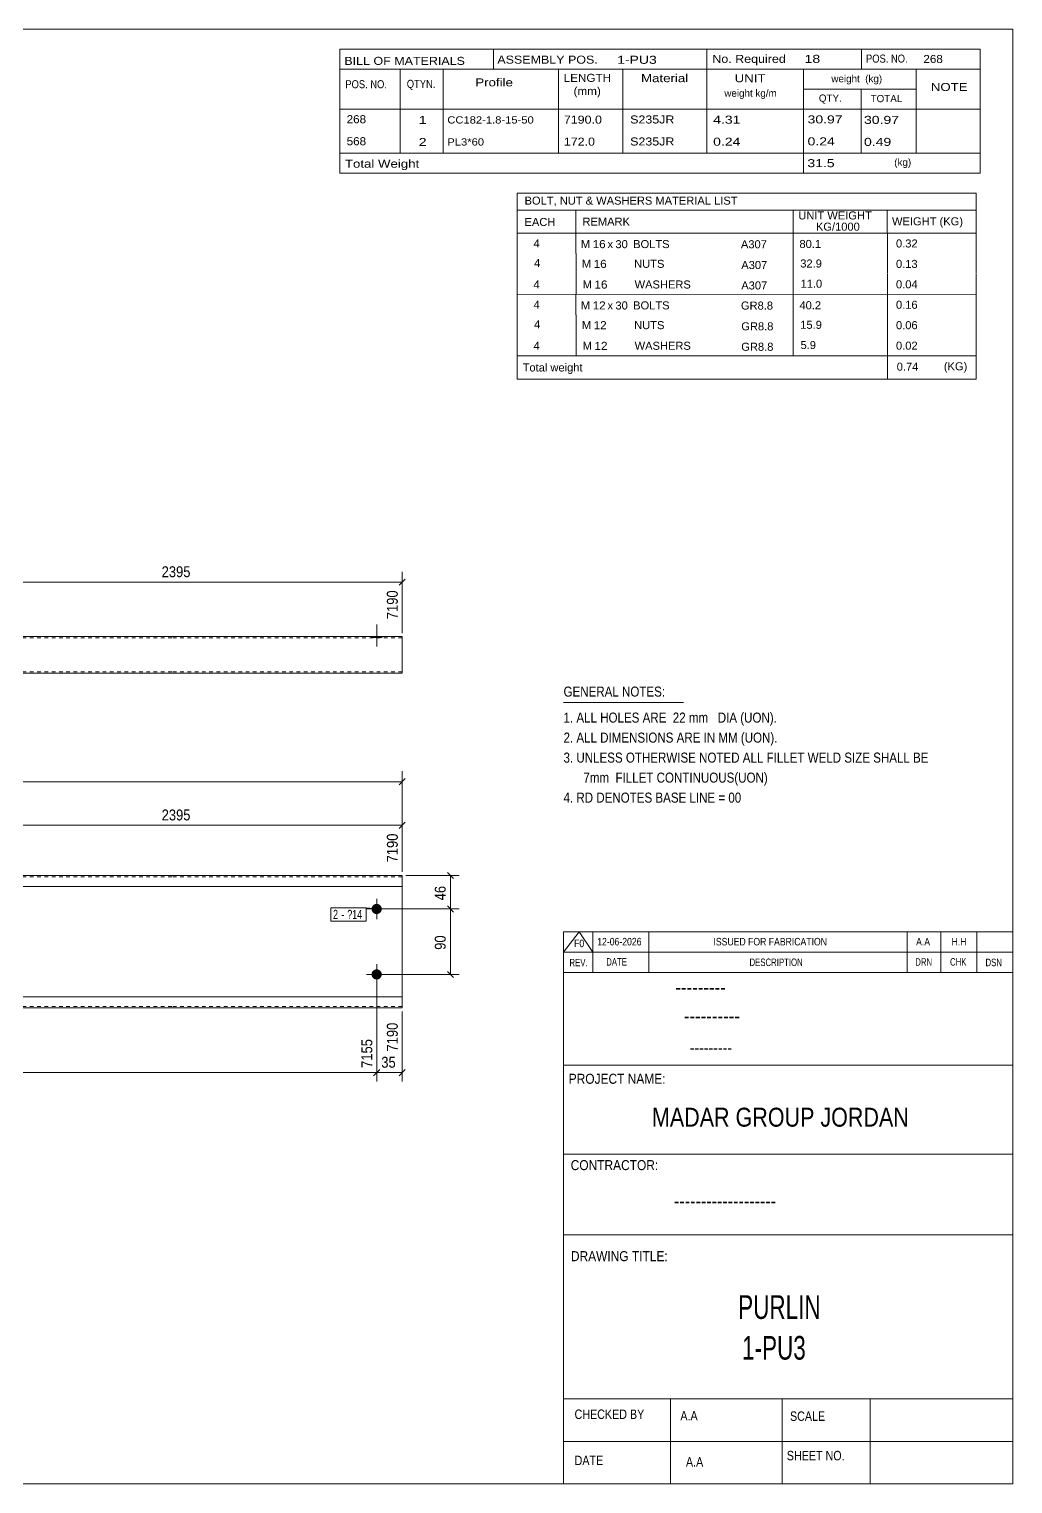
# Model space of a CAD drawing. Header units: millimetres. Extents: x 2 to 579, y 1 to 405.
# Drawn here: x 308.6 to 579, y 5 to 405 of the extents above; entities that cross this region are included whole.
import ezdxf

# ---------------------------------------------------------------- set-up
doc = ezdxf.new("R2010")
doc.units = ezdxf.units.MM
doc.linetypes.add('XKITLINE00', pattern=[0])
doc.linetypes.add('XKITLINE01', pattern=[4, 1, -1, 1, -1])
for name, color, linetype, lineweight in [('Bolt', 3, 'Continuous', 0), ('BoltMark', 7, 'Continuous', 0), ('Dimensions', 7, 'Continuous', 0), ('DrawingSheet', 5, 'Continuous', 0), ('OtherObjectType', 7, 'Continuous', 0), ('Part', 2, 'Continuous', 0)]:
    doc.layers.add(name, color=color, linetype=linetype, lineweight=lineweight)
doc.styles.add('@ARIAL_UNICODE_MS_BOLD', font='ARIAL.TTF')
doc.styles.add('ARIAL', font='ARIAL.TTF')
doc.styles.add('ARIAL_NARROW', font='ARIALN.TTF')
doc.styles.add('COMIC_SANS_MS_BOLD', font='COMICBD.TTF')
doc.styles.add('SWIS721_EX_BT', font='ARIAL.TTF')
doc.styles.add('SWISSE', font='ARIAL.TTF')

# ---------------------------------------------------------------- blocks, each defined once
blk = doc.blocks.new('*A4')
at = {"layer": 'Bolt'}
for points in [[(404.17, 164.48), (404.21, 164.48), (404.24, 164.47), (404.28, 164.47), (404.31, 164.47), (404.34, 164.46), (404.38, 164.46), (404.41, 164.45), (404.44, 164.44), (404.48, 164.44), (404.51, 164.43), (404.54, 164.42), (404.58, 164.41), (404.61, 164.4), (404.64, 164.38), (404.67, 164.37), (404.71, 164.36), (404.74, 164.34), (404.77, 164.33), (404.8, 164.31), (404.83, 164.3), (404.86, 164.28), (404.89, 164.26), (404.92, 164.24), (404.94, 164.22), (404.97, 164.2), (405, 164.18), (405.03, 164.16), (405.05, 164.14), (405.08, 164.12), (405.1, 164.09), (405.13, 164.07), (405.15, 164.04), (405.18, 164.02), (405.2, 163.99), (405.22, 163.97), (405.24, 163.94), (405.26, 163.91), (405.28, 163.88), (405.3, 163.86), (405.32, 163.83), (405.34, 163.8), (405.36, 163.77), (405.37, 163.74), (405.39, 163.71), (405.4, 163.68), (405.42, 163.65), (405.43, 163.61), (405.44, 163.58), (405.46, 163.55), (405.47, 163.52), (405.48, 163.48), (405.49, 163.45), (405.5, 163.42), (405.5, 163.39), (405.51, 163.35), (405.52, 163.32), (405.52, 163.28), (405.53, 163.25), (405.53, 163.22), (405.53, 163.18), (405.54, 163.15), (405.54, 163.11), (405.54, 163.08), (405.54, 163.04), (405.54, 163.01), (405.53, 162.98), (405.53, 162.94), (405.53, 162.91), (405.52, 162.87), (405.52, 162.84), (405.51, 162.81), (405.5, 162.77), (405.5, 162.74), (405.49, 162.71), (405.48, 162.67), (405.47, 162.64), (405.46, 162.61), (405.44, 162.57), (405.43, 162.54), (405.42, 162.51), (405.4, 162.48), (405.39, 162.45), (405.37, 162.42), (405.36, 162.39), (405.34, 162.36), (405.32, 162.33), (405.3, 162.3), (405.28, 162.27), (405.26, 162.24), (405.24, 162.22), (405.22, 162.19), (405.2, 162.16), (405.18, 162.14), (405.15, 162.11), (405.13, 162.09), (405.1, 162.06), (405.08, 162.04), (405.05, 162.02), (405.03, 162), (405, 161.97), (404.97, 161.95), (404.94, 161.93), (404.92, 161.91), (404.89, 161.9), (404.86, 161.88), (404.83, 161.86), (404.8, 161.84), (404.77, 161.83), (404.74, 161.81), (404.71, 161.8), (404.67, 161.79), (404.64, 161.77), (404.61, 161.76), (404.58, 161.75), (404.54, 161.74), (404.51, 161.73), (404.48, 161.72), (404.44, 161.71), (404.41, 161.71), (404.38, 161.7), (404.34, 161.69), (404.31, 161.69), (404.28, 161.69), (404.24, 161.68), (404.21, 161.68), (404.17, 161.68), (404.14, 161.68), (404.1, 161.68), (404.07, 161.68), (404.03, 161.68), (404, 161.69), (403.97, 161.69), (403.93, 161.69), (403.9, 161.7), (403.86, 161.71), (403.83, 161.71), (403.8, 161.72), (403.76, 161.73), (403.73, 161.74), (403.7, 161.75), (403.67, 161.76), (403.63, 161.77), (403.6, 161.79), (403.57, 161.8), (403.54, 161.81), (403.51, 161.83), (403.48, 161.84), (403.45, 161.86), (403.42, 161.88), (403.39, 161.9), (403.36, 161.91), (403.33, 161.93), (403.3, 161.95), (403.28, 161.97), (403.25, 162), (403.22, 162.02), (403.2, 162.04), (403.17, 162.06), (403.15, 162.09), (403.12, 162.11), (403.1, 162.14), (403.08, 162.16), (403.06, 162.19), (403.03, 162.22), (403.01, 162.24), (402.99, 162.27), (402.97, 162.3), (402.96, 162.33), (402.94, 162.36), (402.92, 162.39), (402.9, 162.42), (402.89, 162.45), (402.87, 162.48), (402.86, 162.51), (402.84, 162.54), (402.83, 162.57), (402.82, 162.61), (402.81, 162.64), (402.8, 162.67), (402.79, 162.71), (402.78, 162.74), (402.77, 162.77), (402.76, 162.81), (402.76, 162.84), (402.75, 162.87), (402.75, 162.91), (402.74, 162.94), (402.74, 162.98), (402.74, 163.01), (402.74, 163.04), (402.74, 163.08), (402.74, 163.11), (402.74, 163.15), (402.74, 163.18), (402.74, 163.22), (402.75, 163.25), (402.75, 163.28), (402.76, 163.32), (402.76, 163.35), (402.77, 163.39), (402.78, 163.42), (402.79, 163.45), (402.8, 163.48), (402.81, 163.52), (402.82, 163.55), (402.83, 163.58), (402.84, 163.61), (402.86, 163.65), (402.87, 163.68), (402.89, 163.71), (402.9, 163.74), (402.92, 163.77), (402.94, 163.8), (402.96, 163.83), (402.97, 163.86), (402.99, 163.88), (403.01, 163.91), (403.03, 163.94), (403.06, 163.97), (403.08, 163.99), (403.1, 164.02), (403.12, 164.04), (403.15, 164.07), (403.17, 164.09), (403.2, 164.12), (403.22, 164.14), (403.25, 164.16), (403.28, 164.18), (403.3, 164.2), (403.33, 164.22), (403.36, 164.24), (403.39, 164.26), (403.42, 164.28), (403.45, 164.3), (403.48, 164.31), (403.51, 164.33), (403.54, 164.34), (403.57, 164.36), (403.6, 164.37), (403.63, 164.38), (403.67, 164.4), (403.7, 164.41), (403.73, 164.42), (403.76, 164.43), (403.8, 164.44), (403.83, 164.44), (403.86, 164.45), (403.9, 164.46), (403.93, 164.46), (403.97, 164.47), (404, 164.47), (404.03, 164.47), (404.07, 164.48), (404.1, 164.48), (404.14, 164.48)], [(404.17, 146.48), (404.21, 146.48), (404.24, 146.47), (404.28, 146.47), (404.31, 146.47), (404.34, 146.46), (404.38, 146.46), (404.41, 146.45), (404.44, 146.44), (404.48, 146.44), (404.51, 146.43), (404.54, 146.42), (404.58, 146.41), (404.61, 146.4), (404.64, 146.38), (404.67, 146.37), (404.71, 146.36), (404.74, 146.34), (404.77, 146.33), (404.8, 146.31), (404.83, 146.3), (404.86, 146.28), (404.89, 146.26), (404.92, 146.24), (404.94, 146.22), (404.97, 146.2), (405, 146.18), (405.03, 146.16), (405.05, 146.14), (405.08, 146.12), (405.1, 146.09), (405.13, 146.07), (405.15, 146.04), (405.18, 146.02), (405.2, 145.99), (405.22, 145.97), (405.24, 145.94), (405.26, 145.91), (405.28, 145.88), (405.3, 145.86), (405.32, 145.83), (405.34, 145.8), (405.36, 145.77), (405.37, 145.74), (405.39, 145.71), (405.4, 145.68), (405.42, 145.65), (405.43, 145.61), (405.44, 145.58), (405.46, 145.55), (405.47, 145.52), (405.48, 145.48), (405.49, 145.45), (405.5, 145.42), (405.5, 145.39), (405.51, 145.35), (405.52, 145.32), (405.52, 145.28), (405.53, 145.25), (405.53, 145.22), (405.53, 145.18), (405.54, 145.15), (405.54, 145.11), (405.54, 145.08), (405.54, 145.04), (405.54, 145.01), (405.53, 144.98), (405.53, 144.94), (405.53, 144.91), (405.52, 144.87), (405.52, 144.84), (405.51, 144.81), (405.5, 144.77), (405.5, 144.74), (405.49, 144.71), (405.48, 144.67), (405.47, 144.64), (405.46, 144.61), (405.44, 144.57), (405.43, 144.54), (405.42, 144.51), (405.4, 144.48), (405.39, 144.45), (405.37, 144.42), (405.36, 144.39), (405.34, 144.36), (405.32, 144.33), (405.3, 144.3), (405.28, 144.27), (405.26, 144.24), (405.24, 144.22), (405.22, 144.19), (405.2, 144.16), (405.18, 144.14), (405.15, 144.11), (405.13, 144.09), (405.1, 144.06), (405.08, 144.04), (405.05, 144.02), (405.03, 144), (405, 143.97), (404.97, 143.95), (404.94, 143.93), (404.92, 143.91), (404.89, 143.9), (404.86, 143.88), (404.83, 143.86), (404.8, 143.84), (404.77, 143.83), (404.74, 143.81), (404.71, 143.8), (404.67, 143.79), (404.64, 143.77), (404.61, 143.76), (404.58, 143.75), (404.54, 143.74), (404.51, 143.73), (404.48, 143.72), (404.44, 143.71), (404.41, 143.71), (404.38, 143.7), (404.34, 143.69), (404.31, 143.69), (404.28, 143.69), (404.24, 143.68), (404.21, 143.68), (404.17, 143.68), (404.14, 143.68), (404.1, 143.68), (404.07, 143.68), (404.03, 143.68), (404, 143.69), (403.97, 143.69), (403.93, 143.69), (403.9, 143.7), (403.86, 143.71), (403.83, 143.71), (403.8, 143.72), (403.76, 143.73), (403.73, 143.74), (403.7, 143.75), (403.67, 143.76), (403.63, 143.77), (403.6, 143.79), (403.57, 143.8), (403.54, 143.81), (403.51, 143.83), (403.48, 143.84), (403.45, 143.86), (403.42, 143.88), (403.39, 143.9), (403.36, 143.91), (403.33, 143.93), (403.3, 143.95), (403.28, 143.97), (403.25, 144), (403.22, 144.02), (403.2, 144.04), (403.17, 144.06), (403.15, 144.09), (403.12, 144.11), (403.1, 144.14), (403.08, 144.16), (403.06, 144.19), (403.03, 144.22), (403.01, 144.24), (402.99, 144.27), (402.97, 144.3), (402.96, 144.33), (402.94, 144.36), (402.92, 144.39), (402.9, 144.42), (402.89, 144.45), (402.87, 144.48), (402.86, 144.51), (402.84, 144.54), (402.83, 144.57), (402.82, 144.61), (402.81, 144.64), (402.8, 144.67), (402.79, 144.71), (402.78, 144.74), (402.77, 144.77), (402.76, 144.81), (402.76, 144.84), (402.75, 144.87), (402.75, 144.91), (402.74, 144.94), (402.74, 144.98), (402.74, 145.01), (402.74, 145.04), (402.74, 145.08), (402.74, 145.11), (402.74, 145.15), (402.74, 145.18), (402.74, 145.22), (402.75, 145.25), (402.75, 145.28), (402.76, 145.32), (402.76, 145.35), (402.77, 145.39), (402.78, 145.42), (402.79, 145.45), (402.8, 145.48), (402.81, 145.52), (402.82, 145.55), (402.83, 145.58), (402.84, 145.61), (402.86, 145.65), (402.87, 145.68), (402.89, 145.71), (402.9, 145.74), (402.92, 145.77), (402.94, 145.8), (402.96, 145.83), (402.97, 145.86), (402.99, 145.88), (403.01, 145.91), (403.03, 145.94), (403.06, 145.97), (403.08, 145.99), (403.1, 146.02), (403.12, 146.04), (403.15, 146.07), (403.17, 146.09), (403.2, 146.12), (403.22, 146.14), (403.25, 146.16), (403.28, 146.18), (403.3, 146.2), (403.33, 146.22), (403.36, 146.24), (403.39, 146.26), (403.42, 146.28), (403.45, 146.3), (403.48, 146.31), (403.51, 146.33), (403.54, 146.34), (403.57, 146.36), (403.6, 146.37), (403.63, 146.38), (403.67, 146.4), (403.7, 146.41), (403.73, 146.42), (403.76, 146.43), (403.8, 146.44), (403.83, 146.44), (403.86, 146.45), (403.9, 146.46), (403.93, 146.46), (403.97, 146.47), (404, 146.47), (404.03, 146.47), (404.07, 146.48), (404.1, 146.48), (404.14, 146.48)]]:
    blk.add_hatch(color=3, dxfattribs=at).paths.add_polyline_path(points, flags=17)
at = {"layer": 'Bolt', "color": 3, "linetype": 'XKITLINE00', "lineweight": 0}
for p, q in [((404.14, 160.28), (404.14, 165.88)), ((406.94, 163.08), (401.34, 163.08)), ((406.94, 145.08), (401.34, 145.08)), ((404.14, 142.28), (404.14, 147.88))]:
    blk.add_line(p, q, dxfattribs=at)
blk = doc.blocks.new('*A7')
at = {"layer": 'Part'}
blk.add_hatch(color=2, dxfattribs=at).paths.add_polyline_path([(103.65, 137.28), (105.25, 137.28), (104.45, 135.88)], flags=17)
at = {"layer": 'Part', "color": 2, "linetype": 'XKITLINE00', "lineweight": 0}
for p, q in [((44.45, 135.88), (44.45, 172.28)), ((107.64, 172.28), (44.45, 172.28)), ((227.74, 172.28), (107.74, 172.28)), ((347.84, 172.28), (227.84, 172.28)), ((411.14, 172.28), (347.94, 172.28)), ((411.14, 135.88), (411.14, 172.28)), ((107.64, 169.28), (44.45, 169.28)), ((161.74, 169.28), (107.74, 169.28)), ((227.74, 169.28), (173.74, 169.28)), ((281.84, 169.28), (227.84, 169.28)), ((347.84, 169.28), (293.84, 169.28)), ((411.14, 169.28), (347.94, 169.28)), ((107.64, 138.88), (44.45, 138.88)), ((104.45, 135.88), (103.65, 137.28)), ((103.65, 137.28), (105.25, 137.28)), ((105.25, 137.28), (104.45, 135.88)), ((161.74, 138.88), (107.74, 138.88)), ((227.74, 138.88), (173.74, 138.88)), ((281.84, 138.88), (227.84, 138.88)), ((347.84, 138.88), (293.84, 138.88)), ((411.14, 138.88), (347.94, 138.88)), ((107.64, 135.88), (44.45, 135.88)), ((227.74, 135.88), (107.74, 135.88)), ((347.84, 135.88), (227.84, 135.88)), ((411.14, 135.88), (347.94, 135.88))]:
    blk.add_line(p, q, dxfattribs=at)
at = {"layer": 'Part', "color": 7, "linetype": 'XKITLINE01', "lineweight": 0}
for p, q in [((107.64, 171.92), (44.45, 171.92)), ((227.74, 171.92), (107.74, 171.92)), ((173.74, 169.28), (161.74, 169.28)), ((347.84, 171.92), (227.84, 171.92)), ((293.84, 169.28), (281.84, 169.28)), ((411.14, 171.92), (347.94, 171.92)), ((107.64, 136.24), (44.45, 136.24)), ((227.74, 136.24), (107.74, 136.24)), ((173.74, 138.88), (161.74, 138.88)), ((347.84, 136.24), (227.84, 136.24)), ((293.84, 138.88), (281.84, 138.88)), ((411.14, 136.24), (347.94, 136.24))]:
    blk.add_line(p, q, dxfattribs=at)
at = {"layer": 'Part', "color": 2, "linetype": 'XKITLINE00', "lineweight": 0}
blk.add_circle((104.45, 136.78), 1, dxfattribs=at)
blk = doc.blocks.new('*A13')
at = {"layer": 'Bolt'}
blk.add_hatch(color=3, dxfattribs=at).paths.add_polyline_path([(402.74, 237.59), (402.74, 237.95), (405.54, 237.95), (405.54, 237.59)], flags=17)
blk.add_hatch(color=3, dxfattribs=at).paths.add_polyline_path([(402.74, 237.59), (402.74, 237.95), (405.54, 237.95), (405.54, 237.59)], flags=17)
at = {"layer": 'Bolt', "color": 3, "linetype": 'XKITLINE00', "lineweight": 0}
for p, q in [((404.14, 235.27), (404.14, 241.27)), ((404.14, 235.27), (404.14, 241.27)), ((402.74, 237.59), (402.74, 237.95)), ((402.74, 237.59), (402.74, 237.95)), ((405.54, 237.59), (405.54, 237.95)), ((405.54, 237.59), (405.54, 237.95))]:
    blk.add_line(p, q, dxfattribs=at)
blk = doc.blocks.new('*A16')
at = {"layer": 'Part'}
blk.add_hatch(color=2, dxfattribs=at).paths.add_polyline_path([(103.65, 234.35), (105.25, 234.35), (104.45, 232.95)], flags=17)
at = {"layer": 'Part', "color": 2, "linetype": 'XKITLINE00', "lineweight": 0}
for p, q in [((44.45, 227.95), (44.45, 237.95)), ((44.45, 237.95), (107.64, 237.95)), ((107.74, 237.95), (227.74, 237.95)), ((227.84, 237.95), (347.84, 237.95)), ((347.94, 237.95), (411.14, 237.95)), ((411.14, 237.95), (411.14, 227.95)), ((104.45, 232.95), (103.65, 234.35)), ((103.65, 234.35), (105.25, 234.35)), ((105.25, 234.35), (104.45, 232.95)), ((107.64, 227.95), (44.45, 227.95)), ((227.74, 227.95), (107.74, 227.95)), ((347.84, 227.95), (227.84, 227.95)), ((411.14, 227.95), (347.94, 227.95))]:
    blk.add_line(p, q, dxfattribs=at)
at = {"layer": 'Part', "color": 7, "linetype": 'XKITLINE01', "lineweight": 0}
for p, q in [((107.64, 237.59), (44.45, 237.59)), ((227.74, 237.59), (107.74, 237.59)), ((347.84, 237.59), (227.84, 237.59)), ((411.14, 237.59), (347.94, 237.59)), ((107.64, 228.31), (44.45, 228.31)), ((227.74, 228.31), (107.74, 228.31)), ((347.84, 228.31), (227.84, 228.31)), ((411.14, 228.31), (347.94, 228.31))]:
    blk.add_line(p, q, dxfattribs=at)
at = {"layer": 'Part', "color": 2, "linetype": 'XKITLINE00', "lineweight": 0}
blk.add_circle((104.45, 233.85), 1, dxfattribs=at)
blk = doc.blocks.new('*A19')
at = {"layer": 'DrawingSheet', "color": 5, "linetype": 'XKITLINE00', "lineweight": 0}
for p, q in [((579, 405), (5, 405)), ((5, 405), (5, 5)), ((579, 5), (579, 405)), ((5, 5), (579, 5))]:
    blk.add_line(p, q, dxfattribs=at)
at = {"layer": 'DrawingSheet', "color": 5, "style": 'ARIAL', "width": 0.85}
blk.add_text('Tekla structures', height=2, rotation=90, dxfattribs=at).set_placement((4.5, 5.5))
blk = doc.blocks.new('*A20')
at = {"layer": 'OtherObjectType', "color": 7, "linetype": 'XKITLINE00', "lineweight": 0}
for p, q in [((442.76, 359.9), (442.75, 348.9)), ((442.76, 359.9), (568.88, 359.9)), ((568.88, 359.9), (568.88, 348.9)), ((442.75, 355.25), (568.88, 355.25)), ((458.87, 355.26), (458.87, 348.9)), ((518.57, 355.26), (518.57, 348.9)), ((544.47, 355.24), (544.47, 348.9)), ((442.76, 348.87), (442.76, 343.37)), ((442.77, 348.9), (568.88, 348.9)), ((458.92, 348.9), (458.92, 343.28)), ((518.57, 348.9), (518.57, 343.28)), ((544.5, 348.9), (544.5, 343.4)), ((568.88, 348.9), (568.88, 343.4)), ((442.79, 343.28), (442.79, 337.67)), ((458.95, 343.28), (458.95, 337.66)), ((518.57, 343.28), (518.57, 337.66)), ((544.5, 343.28), (544.5, 337.78)), ((568.88, 343.28), (568.88, 337.78)), ((442.79, 337.65), (442.79, 332.08)), ((458.95, 337.66), (458.95, 332.04)), ((518.57, 337.66), (518.57, 332.04)), ((544.5, 337.66), (544.5, 332.05)), ((568.88, 337.66), (568.88, 332.05)), ((568.88, 332.05), (442.75, 332.08)), ((442.76, 332.01), (442.76, 326.51)), ((458.92, 332.04), (458.92, 326.42)), ((518.57, 332.04), (518.57, 326.42)), ((544.5, 332.04), (544.5, 326.54)), ((568.88, 332.04), (568.88, 326.54)), ((442.79, 326.42), (442.79, 320.81)), ((458.95, 326.42), (458.95, 320.81)), ((518.57, 326.42), (518.57, 320.81)), ((544.5, 326.42), (544.5, 320.92)), ((568.88, 326.42), (568.88, 320.92)), ((442.79, 320.79), (442.79, 315.22)), ((458.95, 320.8), (458.95, 315.19)), ((518.57, 320.81), (518.57, 315.19)), ((544.5, 320.8), (544.5, 315.2)), ((568.88, 320.8), (568.88, 315.19)), ((568.88, 315.19), (442.75, 315.22)), ((442.78, 315.19), (442.78, 308.78)), ((442.85, 315.18), (568.87, 315.19)), ((544.5, 315.15), (544.5, 308.74)), ((568.87, 315.16), (568.87, 308.74)), ((442.77, 308.74), (568.87, 308.74))]:
    blk.add_line(p, q, dxfattribs=at)
at = {"layer": 'OtherObjectType', "color": 7, "style": 'ARIAL_NARROW'}
for s, width, p in [('BOLT, NUT & WASHERS MATERIAL LIST', 1.211571, (444.79, 356.74)), ('EACH', 1.211571, (444.78, 350.87)), ('REMARK', 1.211571, (460.7, 350.96)), ('UNIT WEIGHT', 1.211571, (520.03, 352.67)), ('WEIGHT (KG)', 1.211571, (545.78, 351.05)), (' KG/1000', 1.211571, (524.02, 349.58)), ('4', 1.211571, (447.26, 345)), ('M', 1.211571, (460.26, 344.8)), ('16', 1.275, (463.5, 344.78)), ('x', 1.211571, (467.58, 344.78)), ('30', 1.211571, (469.76, 344.77)), ('BOLTS', 1.211571, (474.63, 344.79)), ('A307', 1.211571, (504.25, 344.74)), ('80.1', 1.211571, (520.34, 344.83)), ('0.32', 1.211571, (546.87, 344.96)), ('4', 1.211571, (447.4, 339.56)), ('M', 1.211571, (460.54, 339.36)), ('16', 1.275, (463.78, 339.34)), ('NUTS', 1.211571, (474.91, 339.36)), ('A307', 1.211571, (504.35, 339.04)), ('32.9', 1.211571, (520.56, 339.45)), ('0.13', 1.211571, (546.87, 339.34)), ('11.0', 1.211571, (520.64, 333.89)), ('4', 1.211571, (447.24, 333.69)), ('M', 1.211571, (460.76, 333.69)), ('16', 1.275, (464, 333.67)), ('WASHERS', 1.211571, (475.04, 333.68)), ('A307', 1.211571, (504.35, 333.42)), ('0.04', 1.211571, (546.87, 333.73)), ('4', 1.211571, (447.26, 328.15)), ('M', 1.211571, (460.26, 327.94)), ('12', 1.275, (463.5, 327.92)), ('x', 1.211571, (467.58, 327.92)), ('30', 1.211571, (469.76, 327.91)), ('BOLTS', 1.211571, (474.63, 327.93)), ('GR8.8', 1.211571, (504.25, 327.88)), ('40.2', 1.211571, (520.34, 327.97)), ('0.16', 1.211571, (546.87, 328.11)), ('4', 1.211571, (447.4, 322.7)), ('M', 1.211571, (460.54, 322.51)), ('12', 1.275, (463.78, 322.49)), ('NUTS', 1.211571, (474.91, 322.5)), ('GR8.8', 1.211571, (504.35, 322.18)), ('15.9', 1.211571, (520.56, 322.6)), ('0.06', 1.211571, (546.87, 322.49)), ('4', 1.211571, (447.24, 316.83)), ('M', 1.211571, (460.76, 316.83)), ('12', 1.275, (464, 316.81)), ('WASHERS', 1.211571, (475.04, 316.83)), ('GR8.8', 1.211571, (504.35, 316.56)), ('5.9', 1.211571, (520.64, 317.03)), ('0.02', 1.211571, (546.87, 316.87)), ('Total weight', 1.211571, (444.26, 310.86)), ('0.74', 1.211571, (547.07, 311.09)), ('(KG)', 1.211571, (560.02, 311.19))]:
    blk.add_text(s, height=2.2, dxfattribs=dict(at, width=width)).set_placement(p)
blk = doc.blocks.new('*A21')
at = {"layer": 'OtherObjectType', "color": 7, "linetype": 'XKITLINE00', "lineweight": 0}
blk.add_line((455.5, 219.82), (488.5, 219.82), dxfattribs=at)
at = {"layer": 'OtherObjectType', "color": 7, "style": 'ARIAL_NARROW', "width": 1.008832}
for s, p in [('GENERAL NOTES:', (455.5, 221.47)), ('1. ALL HOLES ARE  22 mm   DIA (UON).', (455.5, 214.32)), ('2. ALL DIMENSIONS ARE IN MM (UON).', (455.5, 208.82)), ('3. UNLESS OTHERWISE NOTED ALL FILLET WELD SIZE SHALL BE', (455.5, 203.32)), ('7mm  FILLET CONTINUOUS(UON)', (460.95, 197.82)), ('4. RD DENOTES BASE LINE = 00', (455.5, 192.32))]:
    blk.add_text(s, height=2.75, dxfattribs=at).set_placement(p)
blk = doc.blocks.new('*A22')
at = {"layer": 'OtherObjectType', "color": 7, "linetype": 'XKITLINE00', "lineweight": 0}
for p, q in [((455.5, 156.76), (579, 156.76)), ((455.5, 151.21), (459.82, 156.76)), ((455.5, 151.21), (455.5, 156.76)), ((459.82, 156.76), (463.53, 151.21)), ((463.53, 151.21), (463.53, 156.76)), ((478.97, 151.21), (478.97, 156.76)), ((549.98, 151.21), (549.98, 156.76)), ((559.24, 151.21), (559.24, 156.76)), ((569.12, 151.21), (569.12, 156.76)), ((579, 151.21), (579, 156.76)), ((455.5, 151.21), (579, 151.21)), ((455.5, 145.65), (455.5, 151.21)), ((459.21, 151.21), (579, 151.21)), ((463.53, 145.65), (463.53, 151.21)), ((478.97, 145.65), (478.97, 151.21)), ((549.98, 145.65), (549.98, 151.21)), ((559.24, 145.65), (559.24, 151.21)), ((569.12, 145.65), (569.12, 151.21)), ((579, 145.65), (579, 151.21))]:
    blk.add_line(p, q, dxfattribs=at)
at = {"layer": 'OtherObjectType', "color": 7, "style": 'ARIAL_NARROW'}
for s, height, width, p in [('F0', 2.058, 1.008832, (458.4, 152.59)), ('12-06-2026', 2.058, 1.008832, (464.76, 153.06)), ('ISSUED FOR FABRICATION', 2.0583, 1.008832, (496.71, 153.06)), ('A.A', 2.058, 1.008832, (552.4, 153.06)), ('H.H', 2.058, 1.008832, (562.13, 153.06)), ('REV.', 2.058, 0.907949, (457.13, 147.31)), ('DATE', 2.058, 0.907949, (467.23, 147.5)), ('DESCRIPTION', 2.0583, 0.907949, (506.61, 147.39)), ('DRN', 2.058, 0.907949, (552.17, 147.47)), ('CHK', 2.058, 0.907949, (561.72, 147.5)), ('DSN', 2.058, 0.907949, (571.47, 147.35))]:
    blk.add_text(s, height=height, dxfattribs=dict(at, width=width)).set_placement(p)
blk = doc.blocks.new('*A24')
at = {"layer": 'OtherObjectType', "color": 2, "linetype": 'XKITLINE00', "lineweight": 0}
for p, q in [((455.5, 145.65), (579, 145.65)), ((455.5, 5), (455.5, 145.64)), ((578.98, 145.64), (579, 5)), ((579, 120.14), (455.5, 120.14)), ((455.5, 95.63), (579, 95.63)), ((579, 73.49), (455.5, 73.49)), ((579, 28.4), (455.5, 28.4)), ((484.94, 28.4), (484.94, 5)), ((515.62, 5), (515.62, 28.4)), ((539.75, 5), (539.75, 28.4)), ((579, 16.7), (455.5, 16.7)), ((579, 5), (455.5, 5))]:
    blk.add_line(p, q, dxfattribs=at)
at = {"layer": 'OtherObjectType', "color": 4, "style": '@ARIAL_UNICODE_MS_BOLD', "width": 0.85}
blk.add_text('---------', height=3.9, dxfattribs=at).set_placement((486.23, 139.59))
at = {"layer": 'OtherObjectType', "color": 7, "style": 'ARIAL', "width": 0.85}
for s, height, p in [('----------', 3.9, (488.56, 131.77)), ('---------', 3.25, (490.21, 123.31))]:
    blk.add_text(s, height=height, dxfattribs=at).set_placement(p)
at = {"layer": 'OtherObjectType', "color": 3, "width": 0.85}
for s, style, p in [('PROJECT NAME:', 'SWIS721_EX_BT', (456.92, 115.01)), ('CONTRACTOR:', 'SWISSE', (457.47, 91.27)), ('DRAWING TITLE:', 'SWIS721_EX_BT', (457.53, 66.24))]:
    blk.add_text(s, height=2.7618, dxfattribs=dict(at, style=style)).set_placement(p)
at = {"layer": 'OtherObjectType', "color": 7, "width": 0.85}
for s, height, p in [('MADAR GROUP JORDAN', 5.2, (479.79, 103.23)), ('CHECKED BY', 2.592, (458.53, 22.86)), ('A.A', 2.592, (487.61, 22.45)), ('SCALE', 2.592, (517.74, 22.33)), ('DATE', 2.592, (458.54, 10.16)), ('A.A', 2.592, (489.14, 9.76)), ('SHEET NO.', 2.592, (516.87, 11.49))]:
    blk.add_text(s, height=height, dxfattribs=at).set_placement(p)
at = {"layer": 'OtherObjectType', "color": 1}
for s, height, style, width, p in [('-------------------', 3.9, 'COMIC_SANS_MS_BOLD', 0.85, (485.87, 80.86)), ('PURLIN', 6.5, 'ARIAL', 0.68, (503.5, 50.37)), ('1-PU3', 6.5, 'ARIAL', 0.68, (504.57, 39.17))]:
    blk.add_text(s, height=height, dxfattribs=dict(at, style=style, width=width)).set_placement(p)
blk = doc.blocks.new('*A25')
at = {"layer": 'OtherObjectType', "color": 7, "linetype": 'XKITLINE00', "lineweight": 0}
for p, q in [((393.98, 399.5), (569.98, 399.5)), ((393.98, 399.5), (393.98, 388.5)), ((436.26, 399.42), (436.26, 393.87)), ((494.85, 394), (494.85, 399.5)), ((537.43, 393.96), (537.43, 399.42)), ((569.98, 394), (569.98, 399.5)), ((393.98, 394), (569.98, 394)), ((410.64, 394), (410.64, 383)), ((422.4, 393.98), (422.4, 383.03)), ((454.12, 393.99), (454.13, 383)), ((471.78, 393.98), (471.78, 383)), ((494.85, 393.98), (494.85, 383)), ((521.43, 394), (521.43, 383)), ((552.42, 394), (552.42, 383)), ((569.98, 394), (569.98, 388.5)), ((393.98, 388.5), (393.98, 383)), ((521.45, 388.52), (552.45, 388.52)), ((537.28, 388.52), (537.28, 383)), ((569.98, 388.5), (569.98, 383)), ((393.98, 383), (569.98, 383)), ((393.98, 383), (393.98, 376.95)), ((410.63, 383), (410.63, 376.95)), ((422.44, 382.99), (422.44, 376.95)), ((454.12, 383), (454.11, 376.95)), ((471.79, 383), (471.79, 376.95)), ((494.87, 383), (494.87, 376.95)), ((521.44, 383), (521.44, 376.95)), ((537.33, 382.95), (537.33, 376.95)), ((552.43, 383), (552.43, 376.95)), ((569.98, 383), (569.98, 376.95)), ((393.98, 376.95), (393.98, 370.9)), ((410.63, 376.95), (410.63, 370.9)), ((422.44, 376.94), (422.44, 370.9)), ((454.12, 376.95), (454.11, 370.9)), ((471.79, 376.95), (471.79, 370.9)), ((494.87, 376.95), (494.87, 370.9)), ((521.44, 376.95), (521.44, 370.9)), ((537.33, 376.9), (537.33, 370.9)), ((552.43, 376.95), (552.43, 370.9)), ((569.98, 376.95), (569.98, 370.9)), ((393.98, 370.9), (569.98, 370.9)), ((393.98, 370.9), (393.98, 365.4)), ((521.44, 370.9), (521.44, 365.4)), ((569.98, 370.9), (569.98, 365.4)), ((393.98, 365.4), (569.98, 365.4))]:
    blk.add_line(p, q, dxfattribs=at)
at = {"layer": 'OtherObjectType', "color": 7, "style": 'ARIAL_NARROW'}
for s, height, width, p in [('BILL OF MATERIALS', 2.2, 1.36, (395.25, 395.16)), ('ASSEMBLY POS.', 2.2, 1.36, (437.3, 395.5)), ('1-PU3', 2.2, 1.525501, (470.23, 395.46)), ('No. Required', 2.2, 1.36, (496.39, 395.72)), ('18', 2.2, 1.525501, (521.75, 395.72)), ('POS. NO.', 2.2, 1.02, (538.63, 395.79)), ('268', 2.2, 1.270501, (554.4, 395.69)), ('LENGTH', 2.2, 1.275, (455.54, 390.49)), ('Material', 2.2, 1.445, (476.81, 390.41)), ('UNIT', 2.2, 1.445, (502.52, 390.4)), ('weight  (kg)', 1.98, 1.19, (529.11, 390.39)), ('POS. NO.', 2.2, 1.02, (395.53, 388.74)), ('QTYN.', 2.2, 1.02, (412.42, 388.84)), ('Profile', 2.2, 1.445, (431.26, 389.25)), ('(mm)', 2.2, 1.275, (458.26, 386.86)), ('weight kg/m', 1.98, 1.19, (499.69, 386.4)), ('NOTE', 2.2, 1.445, (556.44, 387.99)), ('QTY.', 1.98, 1.19, (525.68, 385.03)), ('TOTAL', 1.98, 1.19, (539.9, 384.91)), ('268', 2.2, 1.270501, (395.89, 379.12)), ('1', 2.2, 1.525501, (415.71, 378.91)), ('CC182-1.8-15-50', 1.98, 1.355501, (423.56, 379.04)), ('7190.0', 2.2, 1.355501, (455.59, 379.01)), ('S235JR', 2.2, 1.355501, (473.81, 379.05)), ('4.31', 2.2, 1.525501, (496.62, 378.99)), ('30.97', 2.2, 1.525501, (522.57, 379.07)), ('30.97', 2.2, 1.525501, (538.08, 378.94)), ('568', 2.2, 1.270501, (395.89, 373.07)), ('2', 2.2, 1.525501, (415.71, 372.86)), ('PL3*60', 1.98, 1.355501, (423.56, 372.99)), ('172.0', 2.2, 1.355501, (455.59, 372.96)), ('S235JR', 2.2, 1.355501, (473.81, 373)), ('0.24', 2.2, 1.525501, (496.62, 372.94)), ('0.24', 2.2, 1.525501, (522.57, 373.02)), ('0.49', 2.2, 1.525501, (538.08, 372.89)), ('Total Weight', 2.2, 1.445, (395.4, 366.89)), ('31.5', 2.2, 1.525501, (522.52, 367.04)), ('(kg)', 1.98, 1.19, (546.4, 367.41))]:
    blk.add_text(s, height=height, dxfattribs=dict(at, width=width)).set_placement(p)
blk = doc.blocks.new('*A27')
at = {"layer": 'Dimensions', "color": 7, "linetype": 'XKITLINE00', "lineweight": 0}
for p, q in [((44.45, 173.28), (44.45, 200.93)), ((411.14, 173.28), (411.14, 200.93)), ((45.3, 198.93), (43.6, 197.23)), ((44.45, 198.08), (411.14, 198.08)), ((411.99, 198.93), (410.29, 197.23))]:
    blk.add_line(p, q, dxfattribs=at)
at = {"layer": 'Dimensions', "color": 3}
for p in [(44.45, 198.08), (411.14, 198.08)]:
    blk.add_point(p, dxfattribs=at)
at = {"layer": 'Dimensions', "color": 3, "style": 'ARIAL', "width": 0.85}
blk.add_text('7190', height=3, dxfattribs=at).set_placement((223.34, 199.43))
blk = doc.blocks.new('*A29')
at = {"layer": 'Dimensions', "color": 7, "linetype": 'XKITLINE00', "lineweight": 0}
for p, q in [((51.45, 144.08), (51.45, 115.68)), ((404.14, 144.08), (404.14, 115.68)), ((52.3, 118.93), (50.6, 117.23)), ((51.45, 118.08), (404.14, 118.08)), ((404.99, 118.93), (403.29, 117.23))]:
    blk.add_line(p, q, dxfattribs=at)
at = {"layer": 'Dimensions', "color": 3}
for p in [(51.45, 118.08), (404.14, 118.08)]:
    blk.add_point(p, dxfattribs=at)
at = {"layer": 'Dimensions', "color": 3, "style": 'ARIAL', "width": 0.85}
blk.add_text('7155', height=3, rotation=90.0002, dxfattribs=at).set_placement((402.94, 119.38))
blk.add_text('7120', height=3, dxfattribs=at).set_placement((223.34, 119.43))
blk = doc.blocks.new('*A30')
at = {"layer": 'Dimensions', "color": 7, "linetype": 'XKITLINE00', "lineweight": 0}
for p, q in [((404.14, 144.08), (404.14, 115.68)), ((411.14, 134.88), (411.14, 115.68)), ((404.99, 118.93), (403.29, 117.23)), ((404.14, 118.08), (411.14, 118.08)), ((411.99, 118.93), (410.29, 117.23))]:
    blk.add_line(p, q, dxfattribs=at)
at = {"layer": 'Dimensions', "color": 3}
for p in [(404.14, 118.08), (411.14, 118.08)]:
    blk.add_point(p, dxfattribs=at)
at = {"layer": 'Dimensions', "color": 3, "style": 'ARIAL', "width": 0.85}
blk.add_text('7190', height=3, rotation=90.0002, dxfattribs=at).set_placement((409.94, 123.88))
blk.add_text('35', height=3, dxfattribs=at).set_placement((405.41, 119.43))
blk = doc.blocks.new('*A33')
at = {"layer": 'Dimensions', "color": 7, "linetype": 'XKITLINE00', "lineweight": 0}
for p, q in [((287.84, 155.08), (287.84, 188.93)), ((411.14, 173.28), (411.14, 188.93)), ((288.69, 186.93), (287, 185.23)), ((287.84, 186.08), (411.14, 186.08)), ((411.99, 186.93), (410.29, 185.23))]:
    blk.add_line(p, q, dxfattribs=at)
at = {"layer": 'Dimensions', "color": 3}
for p in [(287.84, 186.08), (411.14, 186.08)]:
    blk.add_point(p, dxfattribs=at)
at = {"layer": 'Dimensions', "color": 3, "style": 'ARIAL', "width": 0.85}
blk.add_text('2395', height=3, dxfattribs=at).set_placement((345.04, 187.43))
blk.add_text('7190', height=3, rotation=90.0002, dxfattribs=at).set_placement((409.94, 175.88))
blk = doc.blocks.new('*A36')
at = {"layer": 'Dimensions', "color": 7, "linetype": 'XKITLINE00', "lineweight": 0}
for p, q in [((405.14, 163.08), (426.85, 163.08)), ((423.6, 163.93), (425.3, 162.23)), ((424.45, 145.08), (424.45, 163.08)), ((405.14, 145.08), (426.85, 145.08)), ((423.6, 145.93), (425.3, 144.23))]:
    blk.add_line(p, q, dxfattribs=at)
at = {"layer": 'Dimensions', "color": 3}
for p in [(424.45, 163.08), (424.45, 145.08)]:
    blk.add_point(p, dxfattribs=at)
at = {"layer": 'Dimensions', "color": 3, "style": 'ARIAL', "width": 0.85}
blk.add_text('90', height=3, rotation=90.0002, dxfattribs=at).set_placement((423.1, 151.85))
blk = doc.blocks.new('*A37')
at = {"layer": 'Dimensions', "color": 7, "linetype": 'XKITLINE00', "lineweight": 0}
for p, q in [((412.14, 172.28), (426.85, 172.28)), ((423.6, 173.13), (425.3, 171.43)), ((424.45, 163.08), (424.45, 172.28)), ((405.14, 163.08), (426.85, 163.08)), ((423.6, 163.93), (425.3, 162.23))]:
    blk.add_line(p, q, dxfattribs=at)
at = {"layer": 'Dimensions', "color": 3}
for p in [(424.45, 172.28), (424.45, 163.08)]:
    blk.add_point(p, dxfattribs=at)
at = {"layer": 'Dimensions', "color": 3, "style": 'ARIAL', "width": 0.85}
blk.add_text('46', height=3, rotation=90.0002, dxfattribs=at).set_placement((423.1, 165.45))
blk = doc.blocks.new('*A42')
at = {"layer": 'BoltMark', "color": 7, "linetype": 'XKITLINE00', "lineweight": 0}
for p, q in [((391.55, 163.43), (401.24, 163.43)), ((391.55, 159.73), (391.55, 163.43)), ((401.24, 159.73), (401.24, 163.43)), ((404.14, 163.08), (401.24, 163.43)), ((391.55, 159.73), (401.24, 159.73))]:
    blk.add_line(p, q, dxfattribs=at)
at = {"layer": 'BoltMark', "color": 3, "style": 'ARIAL_NARROW', "width": 0.85}
for s, p in [('2', (392.15, 160.33)), ('-', (394.42, 160.33)), ('?14', (396.08, 160.33))]:
    blk.add_text(s, height=2.5, dxfattribs=at).set_placement(p)
blk = doc.blocks.new('*A52')
at = {"layer": 'Dimensions', "color": 7, "linetype": 'XKITLINE00', "lineweight": 0}
for p, q in [((288.69, 253.8), (287, 252.1)), ((287.84, 233.95), (287.84, 255.8)), ((287.84, 252.95), (411.14, 252.95)), ((411.99, 253.8), (410.29, 252.1)), ((411.14, 238.95), (411.14, 255.8))]:
    blk.add_line(p, q, dxfattribs=at)
at = {"layer": 'Dimensions', "color": 3}
for p in [(287.84, 252.95), (411.14, 252.95)]:
    blk.add_point(p, dxfattribs=at)
at = {"layer": 'Dimensions', "color": 3, "style": 'ARIAL', "width": 0.85}
blk.add_text('2395', height=3, dxfattribs=at).set_placement((345.04, 254.3))
blk.add_text('7190', height=3, rotation=90.0002, dxfattribs=at).set_placement((409.94, 242.75))

msp = doc.modelspace()

# ---------------------------------------------------------------- block references
at = {"lineweight": 0}
for name in ['*A19', '*A25', '*A20', '*A52', '*A13', '*A21', '*A27', '*A33', '*A37', '*A4', '*A42', '*A36', '*A22', '*A29', '*A30', '*A24']:
    msp.add_blockref(name, (0, 0), dxfattribs=at)
at = {"layer": 'Part', "lineweight": 0}
for name in ['*A16', '*A7']:
    msp.add_blockref(name, (0, 0), dxfattribs=at)

doc.saveas('drawing.dxf')
